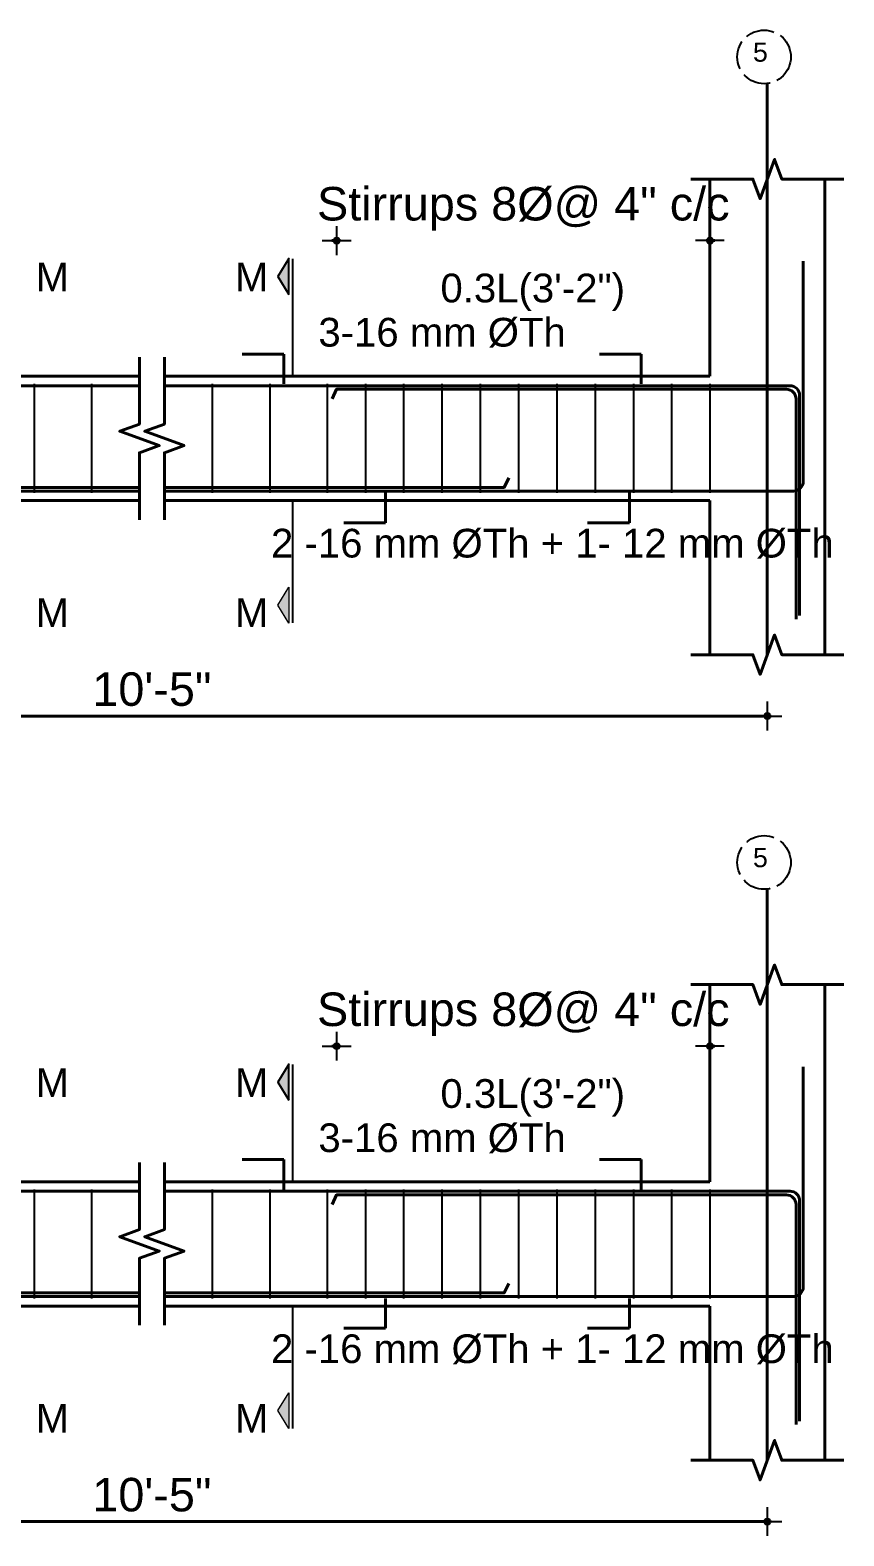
# Model space of a CAD drawing. Header units: inches. Extents: x -4597 to 93300, y -14139 to 5932.
# Drawn here: x 4587.3 to 4757.3, y -9442.9 to -9128.3 of the extents above; entities that cross this region are included whole.
import ezdxf

# ---------------------------------------------------------------- set-up
doc = ezdxf.new("R2010")
doc.units = ezdxf.units.IN
doc.header["$LTSCALE"] = 0.5
doc.header["$MEASUREMENT"] = 0
doc.header["$PDMODE"] = 66
doc.linetypes.add('ACAD_ISO02W100', pattern=[15, 12, -3])
for name, color, linetype, lineweight in [('BAR', 5, 'Continuous', 40), ('HATCH1', 4, 'ACAD_ISO02W100', 13), ('TEXT', 220, 'Continuous', 9), ('wall', 20, 'Continuous', 40)]:
    doc.layers.add(name, color=color, linetype=linetype, lineweight=lineweight)
doc.layers.add('DIMENSION', color=5, linetype='Continuous')
doc.layers.add('STIRRUP', color=10, linetype='Continuous')
doc.styles.add('1.8', font='times.ttf', dxfattribs={"width": 0.8, "height": 6})
doc.styles.add('style1', font='arial.ttf', dxfattribs={"height": 7})
doc.dimstyles.new('1.4', dxfattribs={"dimscale": 0, "dimtxt": 6, "dimasz": 0.5, "dimexe": 2, "dimexo": 9, "dimgap": 2, "dimtad": 1, "dimdec": 0, "dimlfac": 0.5, "dimzin": 3, "dimdsep": 46, "dimlunit": 4, "dimtxsty": '1.8', "dimblk": 'DIM', "dimcen": 3, "dimdle": 3, "dimse1": 1, "dimse2": 1, "dimclrd": 256, "dimclre": 256, "dimclrt": 7, "dimadec": 1, "dimazin": 2, "dimtfac": 1, "dimtdec": 0, "dimtix": 1, "dimtofl": 0, "dimtmove": 2, "dimatfit": 3, "dimldrblk": 'ARW', "dimfxl": 2, "dimfrac": 2, "dimtolj": 2, "dimtzin": 0, "dimarcsym": 0})

# ---------------------------------------------------------------- blocks, each defined once
blk = doc.blocks.new('DIM')
at = {"layer": 'DIMENSION'}
h = blk.add_hatch(color=256, dxfattribs=at)
h.paths.add_polyline_path([(0, 1.28), (0, 0), (1.28, 0, 0.414214)])
h.paths.add_polyline_path([(1.28, 0), (0, 0), (0, -1.28, 0.414214)])
h.paths.add_polyline_path([(0, 0), (-1.28, 0, 0.414214), (0, -1.28)])
h.paths.add_polyline_path([(0, 1.28, 0.414214), (-1.28, 0), (0, 0)])
for p, q in [((-6, 0), (6, 0)), ((0, 6), (0, -6))]:
    blk.add_line(p, q, dxfattribs=at)
blk.add_circle((0, 0), 1.28, dxfattribs=at)
blk = doc.blocks.new('*D637')
at = {"layer": 'Defpoints', "color": 0, "ltscale": 10, "transparency": 16777216}
for p in [(89132.49, 17311.48), (89210.49, 17299.5), (89132.49, 17294.93)]:
    blk.add_point(p, dxfattribs=at)
at = {"layer": 'DIMENSION', "lineweight": -2, "ltscale": 10, "transparency": 16777216}
for p, q in [((89131.99, 17311.48), (89131.49, 17311.48)), ((89210.99, 17311.48), (89211.49, 17311.48))]:
    blk.add_line(p, q, dxfattribs=at)
at = {"layer": 'DIMENSION', "lineweight": -2, "ltscale": 10, "transparency": 16777216, "xscale": 0.5, "yscale": 0.5, "zscale": 0.5}
blk.add_blockref('DIM', (89132.49, 17311.48), dxfattribs=at)
at = {"layer": 'DIMENSION', "lineweight": -2, "ltscale": 10, "transparency": 16777216, "xscale": 0.5, "yscale": 0.5, "zscale": 0.5, "rotation": 180}
blk.add_blockref('DIM', (89210.49, 17311.48), dxfattribs=at)
at = {"layer": 'DIMENSION', "color": 7, "ltscale": 10, "transparency": 16777216, "insert": (89171.49, 17318.13), "char_height": 7, "attachment_point": 5, "style": 'style1'}
blk.add_mtext('\\A2;Stirrups 8%%C@ 4" c/c', dxfattribs=at)
blk = doc.blocks.new('ARW')
at = {"layer": 'DIMENSION'}
blk.add_lwpolyline([(10, 0, 0, 6, 0), (0, 0, 0, 0, 0), (10, 0, 0, 0, 0)], format="xyseb", dxfattribs=at)
blk = doc.blocks.new('*D638')
at = {"layer": 'Defpoints', "color": 0, "ltscale": 10, "transparency": 16777216}
for p in [(88965.28, 17224.98), (89222.49, 17224.98), (88965.28, 17212.17)]:
    blk.add_point(p, dxfattribs=at)
at = {"layer": 'DIMENSION', "lineweight": -2, "ltscale": 10, "transparency": 16777216}
blk.add_line((89221.99, 17212.17), (88965.78, 17212.17), dxfattribs=at)
at = {"layer": 'DIMENSION', "lineweight": -2, "ltscale": 10, "transparency": 16777216, "xscale": 0.5, "yscale": 0.5, "zscale": 0.5, "rotation": 180}
blk.add_blockref('DIM', (88965.28, 17212.17), dxfattribs=at)
at = {"layer": 'DIMENSION', "lineweight": -2, "ltscale": 10, "transparency": 16777216, "xscale": 0.5, "yscale": 0.5, "zscale": 0.5}
blk.add_blockref('DIM', (89222.49, 17212.17), dxfattribs=at)
at = {"layer": 'DIMENSION', "color": 7, "ltscale": 10, "transparency": 16777216, "insert": (89093.88, 17217.74), "char_height": 7, "attachment_point": 5, "style": 'style1'}
blk.add_mtext('\\A2;{\\fArial TUR|b0|i0|c162|p34;10\'-}5{\\fArial TUR|b0|i0|c162|p34;"}', dxfattribs=at)
blk = doc.blocks.new('*D648')
at = {"layer": 'Defpoints', "color": 0, "ltscale": 10, "transparency": 16777216}
for p in [(89132.49, 17479.77), (89210.49, 17467.79), (89132.49, 17463.23)]:
    blk.add_point(p, dxfattribs=at)
at = {"layer": 'DIMENSION', "lineweight": -2, "ltscale": 10, "transparency": 16777216}
for p, q in [((89131.99, 17479.77), (89131.49, 17479.77)), ((89210.99, 17479.77), (89211.49, 17479.77))]:
    blk.add_line(p, q, dxfattribs=at)
at = {"layer": 'DIMENSION', "lineweight": -2, "ltscale": 10, "transparency": 16777216, "xscale": 0.5, "yscale": 0.5, "zscale": 0.5}
blk.add_blockref('DIM', (89132.49, 17479.77), dxfattribs=at)
at = {"layer": 'DIMENSION', "lineweight": -2, "ltscale": 10, "transparency": 16777216, "xscale": 0.5, "yscale": 0.5, "zscale": 0.5, "rotation": 180}
blk.add_blockref('DIM', (89210.49, 17479.77), dxfattribs=at)
at = {"layer": 'DIMENSION', "color": 7, "ltscale": 10, "transparency": 16777216, "insert": (89171.49, 17486.43), "char_height": 7, "attachment_point": 5, "style": 'style1'}
blk.add_mtext('\\A2;Stirrups 8%%C@ 4" c/c', dxfattribs=at)
blk = doc.blocks.new('*D649')
at = {"layer": 'Defpoints', "color": 0, "ltscale": 10, "transparency": 16777216}
for p in [(88965.28, 17393.27), (89222.49, 17393.27), (88965.28, 17380.46)]:
    blk.add_point(p, dxfattribs=at)
at = {"layer": 'DIMENSION', "lineweight": -2, "ltscale": 10, "transparency": 16777216}
blk.add_line((89221.99, 17380.46), (88965.78, 17380.46), dxfattribs=at)
at = {"layer": 'DIMENSION', "lineweight": -2, "ltscale": 10, "transparency": 16777216, "xscale": 0.5, "yscale": 0.5, "zscale": 0.5, "rotation": 180}
blk.add_blockref('DIM', (88965.28, 17380.46), dxfattribs=at)
at = {"layer": 'DIMENSION', "lineweight": -2, "ltscale": 10, "transparency": 16777216, "xscale": 0.5, "yscale": 0.5, "zscale": 0.5}
blk.add_blockref('DIM', (89222.49, 17380.46), dxfattribs=at)
at = {"layer": 'DIMENSION', "color": 7, "ltscale": 10, "transparency": 16777216, "insert": (89093.88, 17386.03), "char_height": 7, "attachment_point": 5, "style": 'style1'}
blk.add_mtext('\\A2;{\\fArial TUR|b0|i0|c162|p34;10\'-}5{\\fArial TUR|b0|i0|c162|p34;"}', dxfattribs=at)
blk = doc.blocks.new('*D659')
at = {"layer": 'Defpoints', "color": 0, "ltscale": 10, "transparency": 16777216}
for p in [(89132.49, 17479.77), (89210.49, 17467.79), (89132.49, 17463.23)]:
    blk.add_point(p, dxfattribs=at)
at = {"layer": 'DIMENSION', "lineweight": -2, "ltscale": 10, "transparency": 16777216}
for p, q in [((89131.99, 17479.77), (89131.49, 17479.77)), ((89210.99, 17479.77), (89211.49, 17479.77))]:
    blk.add_line(p, q, dxfattribs=at)
at = {"layer": 'DIMENSION', "lineweight": -2, "ltscale": 10, "transparency": 16777216, "xscale": 0.5, "yscale": 0.5, "zscale": 0.5}
blk.add_blockref('DIM', (89132.49, 17479.77), dxfattribs=at)
at = {"layer": 'DIMENSION', "lineweight": -2, "ltscale": 10, "transparency": 16777216, "xscale": 0.5, "yscale": 0.5, "zscale": 0.5, "rotation": 180}
blk.add_blockref('DIM', (89210.49, 17479.77), dxfattribs=at)
at = {"layer": 'DIMENSION', "color": 7, "ltscale": 10, "transparency": 16777216, "insert": (89171.49, 17486.43), "char_height": 7, "attachment_point": 5, "style": 'style1'}
blk.add_mtext('\\A2;Stirrups 8%%C@ 4" c/c', dxfattribs=at)
blk = doc.blocks.new('*D660')
at = {"layer": 'Defpoints', "color": 0, "ltscale": 10, "transparency": 16777216}
for p in [(88965.28, 17393.27), (89222.49, 17393.27), (88965.28, 17380.46)]:
    blk.add_point(p, dxfattribs=at)
at = {"layer": 'DIMENSION', "lineweight": -2, "ltscale": 10, "transparency": 16777216}
blk.add_line((89221.99, 17380.46), (88965.78, 17380.46), dxfattribs=at)
at = {"layer": 'DIMENSION', "lineweight": -2, "ltscale": 10, "transparency": 16777216, "xscale": 0.5, "yscale": 0.5, "zscale": 0.5, "rotation": 180}
blk.add_blockref('DIM', (88965.28, 17380.46), dxfattribs=at)
at = {"layer": 'DIMENSION', "lineweight": -2, "ltscale": 10, "transparency": 16777216, "xscale": 0.5, "yscale": 0.5, "zscale": 0.5}
blk.add_blockref('DIM', (89222.49, 17380.46), dxfattribs=at)
at = {"layer": 'DIMENSION', "color": 7, "ltscale": 10, "transparency": 16777216, "insert": (89093.88, 17386.03), "char_height": 7, "attachment_point": 5, "style": 'style1'}
blk.add_mtext('\\A2;{\\fArial TUR|b0|i0|c162|p34;10\'-}5{\\fArial TUR|b0|i0|c162|p34;"}', dxfattribs=at)
blk = doc.blocks.new('1111111')
at = {"layer": 'TEXT', "ltscale": 10}
for points in [[(89122.5, 17476.01), (89122.5, 17468.51), (89120.19, 17472.26)], [(89122.5, 17476.01), (89122.5, 17468.51), (89120.19, 17472.26)], [(89122.5, 17399.87), (89122.5, 17407.37), (89120.19, 17403.62)], [(89122.5, 17399.87), (89122.5, 17407.37), (89120.19, 17403.62)], [(89122.5, 17307.72), (89122.5, 17300.21), (89120.19, 17303.97)], [(89122.5, 17231.58), (89122.5, 17239.08), (89120.19, 17235.33)]]:
    blk.add_hatch(color=256, dxfattribs=at).paths.add_polyline_path(points)
for p, q in [((89222.49, 17492.63), (89222.49, 17512.58)), ((89222.49, 17492.63), (89222.49, 17512.58)), ((89222.49, 17492.63), (89222.49, 17393.27)), ((89222.49, 17492.63), (89222.49, 17393.27)), ((89222.49, 17393.27), (89222.49, 17413.22)), ((89222.49, 17393.27), (89222.49, 17413.22)), ((89222.49, 17324.34), (89222.49, 17344.29)), ((89222.49, 17324.34), (89222.49, 17224.98)), ((89222.49, 17224.98), (89222.49, 17244.93))]:
    blk.add_line(p, q)
at = {"ltscale": 10}
for p, q in [((89210.49, 17451.46), (89210.49, 17492.63)), ((89210.49, 17451.46), (89210.49, 17492.63)), ((89234.49, 17425.46), (89234.49, 17492.63)), ((89234.49, 17425.46), (89234.49, 17492.63)), ((89091.28, 17451.46), (88977.28, 17451.46)), ((89091.28, 17451.46), (88977.28, 17451.46)), ((89210.49, 17451.46), (89096.49, 17451.46)), ((89210.49, 17451.46), (89096.49, 17451.46)), ((89091.28, 17425.46), (88977.28, 17425.46)), ((89091.28, 17425.46), (88977.28, 17425.46)), ((89210.49, 17425.46), (89096.49, 17425.46)), ((89210.49, 17425.46), (89096.49, 17425.46)), ((89210.49, 17393.27), (89210.49, 17425.46)), ((89210.49, 17393.27), (89210.49, 17425.46)), ((89234.49, 17393.27), (89234.49, 17425.46)), ((89234.49, 17393.27), (89234.49, 17425.46)), ((89210.49, 17283.17), (89210.49, 17324.34)), ((89234.49, 17257.17), (89234.49, 17324.34)), ((89091.28, 17283.17), (88977.28, 17283.17)), ((89210.49, 17283.17), (89096.49, 17283.17)), ((89091.28, 17257.17), (88977.28, 17257.17)), ((89210.49, 17257.17), (89096.49, 17257.17)), ((89210.49, 17224.98), (89210.49, 17257.17)), ((89234.49, 17224.98), (89234.49, 17257.17))]:
    blk.add_line(p, q, dxfattribs=at)
at = {"linetype": 'Continuous', "ltscale": 10}
for points in [[(89206.49, 17492.63), (89219.49, 17492.63), (89220.99, 17488.51), (89223.99, 17496.75), (89225.49, 17492.63), (89238.49, 17492.63)], [(89206.49, 17492.63), (89219.49, 17492.63), (89220.99, 17488.51), (89223.99, 17496.75), (89225.49, 17492.63), (89238.49, 17492.63)], [(89091.28, 17455.46), (89091.28, 17441.46), (89087.15, 17439.96), (89095.4, 17436.96), (89091.28, 17435.46), (89091.28, 17421.46)], [(89091.28, 17455.46), (89091.28, 17441.46), (89087.15, 17439.96), (89095.4, 17436.96), (89091.28, 17435.46), (89091.28, 17421.46)], [(89096.49, 17455.46), (89096.49, 17441.46), (89092.37, 17439.96), (89100.61, 17436.96), (89096.49, 17435.46), (89096.49, 17421.46)], [(89206.49, 17393.27), (89219.49, 17393.27), (89220.99, 17389.15), (89223.99, 17397.39), (89225.49, 17393.27), (89238.49, 17393.27)], [(89206.49, 17393.27), (89219.49, 17393.27), (89220.99, 17389.15), (89223.99, 17397.39), (89225.49, 17393.27), (89238.49, 17393.27)], [(89206.49, 17324.34), (89219.49, 17324.34), (89220.99, 17320.21), (89223.99, 17328.46), (89225.49, 17324.34), (89238.49, 17324.34)], [(89091.28, 17287.17), (89091.28, 17273.17), (89087.15, 17271.67), (89095.4, 17268.67), (89091.28, 17267.17), (89091.28, 17253.17)], [(89096.49, 17287.17), (89096.49, 17273.17), (89092.37, 17271.67), (89100.61, 17268.67), (89096.49, 17267.17), (89096.49, 17253.17)], [(89206.49, 17224.98), (89219.49, 17224.98), (89220.99, 17220.86), (89223.99, 17229.1), (89225.49, 17224.98), (89238.49, 17224.98)]]:
    blk.add_lwpolyline(points, dxfattribs=at)
at = {"layer": 'BAR', "ltscale": 10}
for p, q in [((88965.28, 17449.46), (89091.28, 17449.46)), ((88965.28, 17449.46), (89091.28, 17449.46)), ((88965.28, 17427.46), (89091.28, 17427.46)), ((88965.28, 17427.46), (89091.28, 17427.46)), ((88965.28, 17281.17), (89091.28, 17281.17)), ((88965.28, 17259.17), (89091.28, 17259.17))]:
    blk.add_line(p, q, dxfattribs=at)
for points in [[(89210.49, 17427.46), (89227.98, 17427.46, 0.414214), (89229.99, 17429.48), (89229.99, 17475.46)], [(89210.49, 17427.46), (89227.98, 17427.46, 0.414214), (89229.99, 17429.48), (89229.99, 17475.46)], [(89229.24, 17401.46), (89229.24, 17447.45, 0.414214), (89227.23, 17449.46), (89210.49, 17449.46)], [(89229.24, 17401.46), (89229.24, 17447.45, 0.414214), (89227.23, 17449.46), (89210.49, 17449.46)], [(89228.49, 17400.71), (89228.49, 17446.7, 0.414214), (89226.48, 17448.71), (89210.49, 17448.71)], [(89228.49, 17400.71), (89228.49, 17446.7, 0.414214), (89226.48, 17448.71), (89210.49, 17448.71)], [(89210.49, 17259.17), (89227.98, 17259.17, 0.414214), (89229.99, 17261.18), (89229.99, 17307.17)], [(89229.24, 17233.17), (89229.24, 17279.15, 0.414214), (89227.23, 17281.17), (89210.49, 17281.17)], [(89228.49, 17232.42), (89228.49, 17278.4, 0.414214), (89226.48, 17280.42), (89210.49, 17280.42)]]:
    blk.add_lwpolyline(points, format="xyb", dxfattribs=at)
for points in [[(89222.49, 17449.46), (89096.49, 17449.46)], [(89222.49, 17449.46), (89096.49, 17449.46)], [(89222.49, 17448.71), (89132.49, 17448.71), (89131.54, 17446.71)], [(89222.49, 17448.71), (89132.49, 17448.71), (89131.54, 17446.71)], [(89016.32, 17430.21), (89017.28, 17428.21), (89091.28, 17428.21)], [(89016.32, 17430.21), (89017.28, 17428.21), (89091.28, 17428.21)], [(89168.45, 17430.21), (89167.49, 17428.21), (89096.49, 17428.21)], [(89168.45, 17430.21), (89167.49, 17428.21), (89096.49, 17428.21)], [(89096.49, 17427.46), (89222.49, 17427.46)], [(89096.49, 17427.46), (89222.49, 17427.46)], [(89222.49, 17281.17), (89096.49, 17281.17)], [(89222.49, 17280.42), (89132.49, 17280.42), (89131.54, 17278.42)], [(89016.32, 17261.92), (89017.28, 17259.92), (89091.28, 17259.92)], [(89168.45, 17261.92), (89167.49, 17259.92), (89096.49, 17259.92)], [(89096.49, 17259.17), (89222.49, 17259.17)]]:
    blk.add_lwpolyline(points, dxfattribs=at)
at = {"layer": 'DIMENSION', "ltscale": 10}
for p, q in [((89123.36, 17451.46), (89123.36, 17475.96)), ((89123.36, 17451.46), (89123.36, 17475.96)), ((89123.36, 17399.92), (89123.36, 17425.46)), ((89123.36, 17399.92), (89123.36, 17425.46)), ((89123.36, 17283.17), (89123.36, 17307.67)), ((89123.36, 17231.63), (89123.36, 17257.17))]:
    blk.add_line(p, q, dxfattribs=at)
for points in [[(89122.5, 17468.51), (89122.5, 17476.01), (89120.19, 17472.26), (89122.5, 17468.51)], [(89122.5, 17468.51), (89122.5, 17476.01), (89120.19, 17472.26), (89122.5, 17468.51)], [(89122.5, 17300.21), (89122.5, 17307.72), (89120.19, 17303.97), (89122.5, 17300.21)]]:
    blk.add_lwpolyline(points, dxfattribs=at)
at = {"layer": 'HATCH1', "lineweight": 25}
for centre in [(89221.81, 17518.15), (89221.81, 17518.15), (89221.81, 17349.86)]:
    blk.add_circle(centre, 5.6, dxfattribs=at)
at = {"layer": 'STIRRUP'}
for p, q in [((89069.28, 17449.86), (89069.28, 17427.06)), ((89069.28, 17449.86), (89069.28, 17427.06)), ((89081.28, 17449.86), (89081.28, 17427.06)), ((89081.28, 17449.86), (89081.28, 17427.06)), ((89106.49, 17449.86), (89106.49, 17427.06)), ((89106.49, 17449.86), (89106.49, 17427.06)), ((89118.49, 17449.86), (89118.49, 17427.06)), ((89118.49, 17449.86), (89118.49, 17427.06)), ((89130.49, 17449.86), (89130.49, 17427.06)), ((89130.49, 17449.86), (89130.49, 17427.06)), ((89138.49, 17449.86), (89138.49, 17427.06)), ((89138.49, 17449.86), (89138.49, 17427.06)), ((89146.49, 17449.86), (89146.49, 17427.06)), ((89146.49, 17449.86), (89146.49, 17427.06)), ((89154.49, 17449.86), (89154.49, 17427.06)), ((89154.49, 17449.86), (89154.49, 17427.06)), ((89162.49, 17449.86), (89162.49, 17427.06)), ((89162.49, 17449.86), (89162.49, 17427.06)), ((89170.49, 17449.86), (89170.49, 17427.06)), ((89170.49, 17449.86), (89170.49, 17427.06)), ((89178.49, 17449.86), (89178.49, 17427.06)), ((89178.49, 17449.86), (89178.49, 17427.06)), ((89186.49, 17449.86), (89186.49, 17427.06)), ((89186.49, 17449.86), (89186.49, 17427.06)), ((89194.49, 17449.86), (89194.49, 17427.06)), ((89194.49, 17449.86), (89194.49, 17427.06)), ((89202.49, 17449.86), (89202.49, 17427.06)), ((89202.49, 17449.86), (89202.49, 17427.06)), ((89210.49, 17449.86), (89210.49, 17427.06)), ((89210.49, 17449.86), (89210.49, 17427.06)), ((89069.28, 17281.57), (89069.28, 17258.77)), ((89081.28, 17281.57), (89081.28, 17258.77)), ((89106.49, 17281.57), (89106.49, 17258.77)), ((89118.49, 17281.57), (89118.49, 17258.77)), ((89130.49, 17281.57), (89130.49, 17258.77)), ((89138.49, 17281.57), (89138.49, 17258.77)), ((89146.49, 17281.57), (89146.49, 17258.77)), ((89154.49, 17281.57), (89154.49, 17258.77)), ((89162.49, 17281.57), (89162.49, 17258.77)), ((89170.49, 17281.57), (89170.49, 17258.77)), ((89178.49, 17281.57), (89178.49, 17258.77)), ((89186.49, 17281.57), (89186.49, 17258.77)), ((89194.49, 17281.57), (89194.49, 17258.77)), ((89202.49, 17281.57), (89202.49, 17258.77)), ((89210.49, 17281.57), (89210.49, 17258.77))]:
    blk.add_line(p, q, dxfattribs=at)
at = {"layer": 'TEXT', "ltscale": 10}
for points in [[(89122.5, 17407.37), (89122.5, 17399.87), (89120.19, 17403.62), (89122.5, 17407.37)], [(89122.5, 17407.37), (89122.5, 17399.87), (89120.19, 17403.62), (89122.5, 17407.37)], [(89122.5, 17239.08), (89122.5, 17231.58), (89120.19, 17235.33), (89122.5, 17239.08)]]:
    blk.add_lwpolyline(points, dxfattribs=at)
at = {"layer": 'HATCH1', "lineweight": 25, "style": 'style1'}
for p in [(89219.49, 17517.16), (89219.49, 17517.16), (89219.49, 17348.87)]:
    blk.add_text('5', height=4, dxfattribs=at).set_placement(p)
at = {"layer": 'TEXT', "ltscale": 10, "style": 'style1'}
for s, p in [('M', (89069.57, 17469.17)), ('M', (89069.57, 17469.17)), ('M', (89111.23, 17469.17)), ('M', (89111.23, 17469.17)), ('3-16 mm %%CTh', (89128.67, 17457.64)), ('2 -16 mm %%CTh + 1- 12 mm %%CTh', (89118.77, 17413.57)), ('2 -16 mm %%CTh + 1- 12 mm %%CTh', (89118.77, 17413.57)), ('M', (89069.57, 17399.04)), ('M', (89069.57, 17399.04)), ('M', (89111.23, 17399.04)), ('M', (89111.23, 17399.04)), ('M', (89069.57, 17300.88)), ('M', (89111.23, 17300.88)), ('3-16 mm %%CTh', (89128.67, 17289.35)), ('2 -16 mm %%CTh + 1- 12 mm %%CTh', (89118.77, 17245.27)), ('M', (89069.57, 17230.75)), ('M', (89111.23, 17230.75))]:
    blk.add_text(s, height=6, dxfattribs=at).set_placement(p)
at = {"layer": 'TEXT', "style": 'style1'}
for p in [(89154.18, 17466.88), (89154.18, 17466.88), (89154.18, 17298.59)]:
    blk.add_text('0.3L(3\'-2")', height=6, dxfattribs=at).set_placement(p)
at = {"layer": 'DIMENSION', "ltscale": 10}
for base, p1, p2, text, picture, middle in [((89132.49, 17479.77), (89210.49, 17467.79), (89132.49, 17463.23), 'Stirrups 8%%C@ 4" c/c', '*D648', (89171.49, 17486.43)), ((89132.49, 17479.77), (89210.49, 17467.79), (89132.49, 17463.23), 'Stirrups 8%%C@ 4" c/c', '*D659', (89171.49, 17486.43)), ((88965.28, 17380.46), (89222.49, 17393.27), (88965.28, 17393.27), '{\\fArial TUR|b0|i0|c162|p34;10\'-}5{\\fArial TUR|b0|i0|c162|p34;"}', '*D649', (89093.88, 17386.03)), ((88965.28, 17380.46), (89222.49, 17393.27), (88965.28, 17393.27), '{\\fArial TUR|b0|i0|c162|p34;10\'-}5{\\fArial TUR|b0|i0|c162|p34;"}', '*D660', (89093.88, 17386.03)), ((89132.49, 17311.48), (89210.49, 17299.5), (89132.49, 17294.93), 'Stirrups 8%%C@ 4" c/c', '*D637', (89171.49, 17318.13)), ((88965.28, 17212.17), (89222.49, 17224.98), (88965.28, 17224.98), '{\\fArial TUR|b0|i0|c162|p34;10\'-}5{\\fArial TUR|b0|i0|c162|p34;"}', '*D638', (89093.88, 17217.74))]:
    dim = blk.add_linear_dim(base=base, p1=p1, p2=p2, angle=180, text=text, dimstyle='1.4', override={"dimscale": 1, "dimtxsty": 'style1'}, dxfattribs=at)
    dim.commit()
    dim.dimension.update_dxf_attribs({"geometry": picture, "text_midpoint": middle})
for points in [[(89121.46, 17449.86), (89121.46, 17456.07), (89112.74, 17456.07)], [(89121.46, 17449.86), (89121.46, 17456.07), (89112.74, 17456.07)], [(89196.14, 17449.86), (89196.14, 17456.07), (89187.42, 17456.07)], [(89196.14, 17449.86), (89196.14, 17456.07), (89187.42, 17456.07)], [(89142.73, 17427.06), (89142.73, 17420.85), (89134.01, 17420.85)], [(89142.73, 17427.06), (89142.73, 17420.85), (89134.01, 17420.85)], [(89193.66, 17427.06), (89193.66, 17420.85), (89184.94, 17420.85)], [(89193.66, 17427.06), (89193.66, 17420.85), (89184.94, 17420.85)], [(89121.46, 17281.57), (89121.46, 17287.78), (89112.74, 17287.78)], [(89196.14, 17281.57), (89196.14, 17287.78), (89187.42, 17287.78)], [(89142.73, 17258.77), (89142.73, 17252.56), (89134.01, 17252.56)], [(89193.66, 17258.77), (89193.66, 17252.56), (89184.94, 17252.56)]]:
    blk.add_leader(points, dimstyle='1.4', override={"dimscale": 1, "dimtxsty": 'style1'}, dxfattribs=at)

msp = doc.modelspace()

# ---------------------------------------------------------------- block references
at = {"layer": 'wall', "linetype": 'ByBlock'}
msp.add_blockref('1111111', (-84481.17, -26652.04), dxfattribs=at)

doc.saveas('drawing.dxf')
